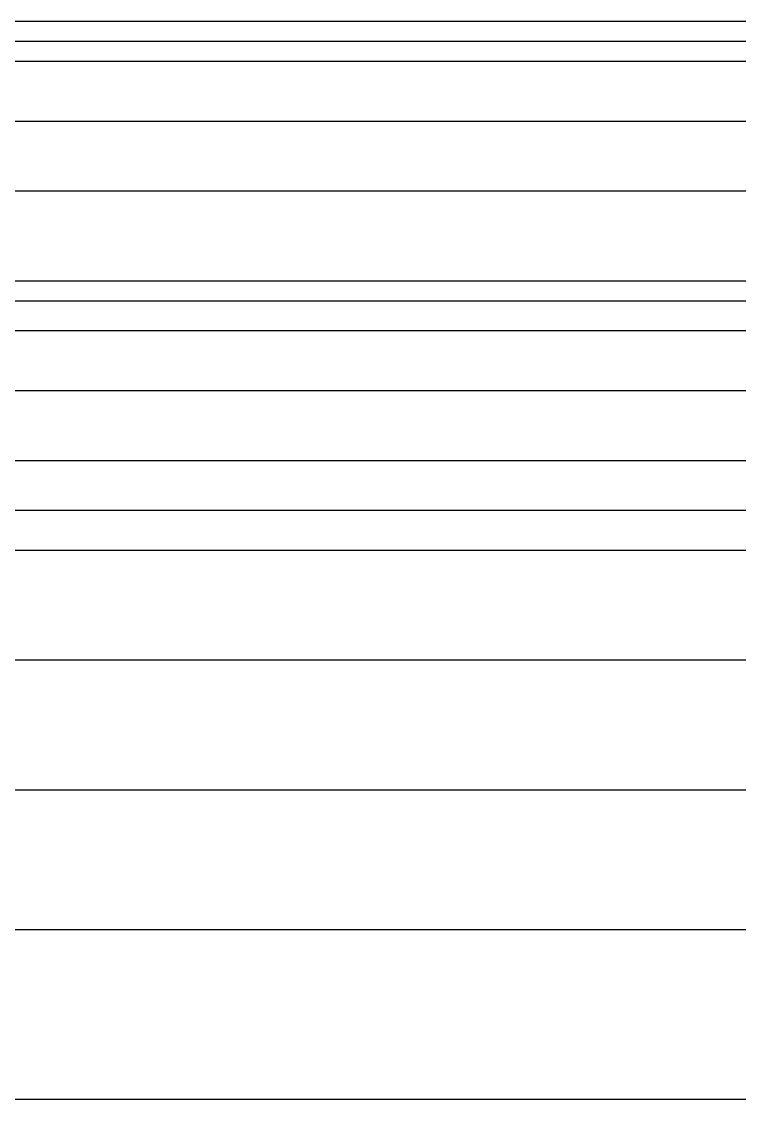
# Model space of a CAD drawing. Header units: millimetres. Extents: x -85 to 1059, y -155 to 155.
# Drawn here: x 1000.52539 to 1000.55078, y -152.62584 to -152.58774 of the extents above; entities that cross this region are included whole.
import ezdxf

# ---------------------------------------------------------------- set-up
doc = ezdxf.new("R2010")
doc.units = ezdxf.units.MM
doc.header["$MEASUREMENT"] = 0
doc.layers.add('Default', color=7, linetype='Continuous', true_color=0x000000)

msp = doc.modelspace()

# ---------------------------------------------------------------- linework, layer by layer
at = {"layer": 'Default'}
for points in [[(1007, -152.587742, -2.260102), (1003.75, -152.587742, -2.260102), (1000.5, -152.587742, -2.260102)], [(1007, -152.587742, 1.760859), (1003.75, -152.587742, 1.760859), (1000.5, -152.587742, 1.760859)], [(1007, -152.588448, -2.262571), (1003.75, -152.588448, -2.262571), (1000.5, -152.588448, -2.262571)], [(1007, -152.588448, 1.763329), (1003.75, -152.588448, 1.763329), (1000.5, -152.588448, 1.763329)], [(1007, -152.589153, -2.264688), (1003.75, -152.589153, -2.264688), (1000.5, -152.589153, -2.264688)], [(1007, -152.589153, 1.765445), (1003.75, -152.589153, 1.765445), (1000.5, -152.589153, 1.765445)], [(1007, -152.59127, -25.433721), (1003.75, -152.59127, -25.433721), (1000.5, -152.59127, -25.433721)], [(1007, -152.59127, -2.267158), (1003.75, -152.59127, -2.267158), (1000.5, -152.59127, -2.267158)], [(1007, -152.59127, 1.767915), (1003.75, -152.59127, 1.767915), (1000.5, -152.59127, 1.767915)], [(1007, -152.59127, 24.934126), (1003.75, -152.59127, 24.934126), (1000.5, -152.59127, 24.934126)], [(1007, -152.593739, -2.269274), (1003.75, -152.593739, -2.269274), (1000.5, -152.593739, -2.269274)], [(1007, -152.593739, 1.769679), (1003.75, -152.593739, 1.769679), (1000.5, -152.593739, 1.769679)], [(1007, -152.596914, -2.271391), (1003.75, -152.596914, -2.271391), (1000.5, -152.596914, -2.271391)], [(1007, -152.596914, -1.359108), (1003.75, -152.596914, -1.359108), (1000.5, -152.596914, -1.359108)], [(1007, -152.596914, 0.859512), (1003.75, -152.596914, 0.859512), (1000.5, -152.596914, 0.859512)], [(1007, -152.596914, 1.771795), (1003.75, -152.596914, 1.771795), (1000.5, -152.596914, 1.771795)], [(1007, -152.59762, -1.356991), (1003.75, -152.59762, -1.356991), (1000.5, -152.59762, -1.356991)], [(1007, -152.59762, 0.857395), (1003.75, -152.59762, 0.857395), (1000.5, -152.59762, 0.857395)], [(1007, -152.598678, -1.354874), (1003.75, -152.598678, -1.354874), (1000.5, -152.598678, -1.354874)], [(1007, -152.598678, 0.855631), (1003.75, -152.598678, 0.855631), (1000.5, -152.598678, 0.855631)], [(1007, -152.600795, -2.273508), (1003.75, -152.600795, -2.273508), (1000.5, -152.600795, -2.273508)], [(1007, -152.600795, -1.352758), (1003.75, -152.600795, -1.352758), (1000.5, -152.600795, -1.352758)], [(1007, -152.600795, 0.853515), (1003.75, -152.600795, 0.853515), (1000.5, -152.600795, 0.853515)], [(1007, -152.600795, 1.773912), (1003.75, -152.600795, 1.773912), (1000.5, -152.600795, 1.773912)], [(1007, -152.603264, -1.350641), (1003.75, -152.603264, -1.350641), (1000.5, -152.603264, -1.350641)], [(1007, -152.603264, 0.851398), (1003.75, -152.603264, 0.851398), (1000.5, -152.603264, 0.851398)], [(1007, -152.605028, 1.776029), (1003.75, -152.605028, 1.776029), (1000.5, -152.605028, 1.776029)], [(1007, -152.606439, -1.348524), (1003.75, -152.606439, -1.348524), (1000.5, -152.606439, -1.348524)], [(1007, -152.606439, 0.849281), (1003.75, -152.606439, 0.849281), (1000.5, -152.606439, 0.849281)], [(1007, -152.61032, -2.277388), (1003.75, -152.61032, -2.277388), (1000.5, -152.61032, -2.277388)], [(1007, -152.61032, 0.847165), (1003.75, -152.61032, 0.847165), (1000.5, -152.61032, 0.847165)], [(1007, -152.61032, 1.778145), (1003.75, -152.61032, 1.778145), (1000.5, -152.61032, 1.778145)], [(1007, -152.614906, -1.344644), (1003.75, -152.614906, -1.344644), (1000.5, -152.614906, -1.344644)], [(1007, -152.614906, 0.845048), (1003.75, -152.614906, 0.845048), (1000.5, -152.614906, 0.845048)], [(1007, -152.619845, -1.342527), (1003.75, -152.619845, -1.342527), (1000.5, -152.619845, -1.342527)], [(1007, -152.619845, 0.842931), (1003.75, -152.619845, 0.842931), (1000.5, -152.619845, 0.842931)], [(1007, -152.625842, -1.34041), (1003.75, -152.625842, -1.34041), (1000.5, -152.625842, -1.34041)], [(1007, -152.625842, 0.841167), (1003.75, -152.625842, 0.841167), (1000.5, -152.625842, 0.841167)]]:
    msp.add_open_spline(points, degree=2, dxfattribs=at)

doc.saveas('drawing.dxf')
